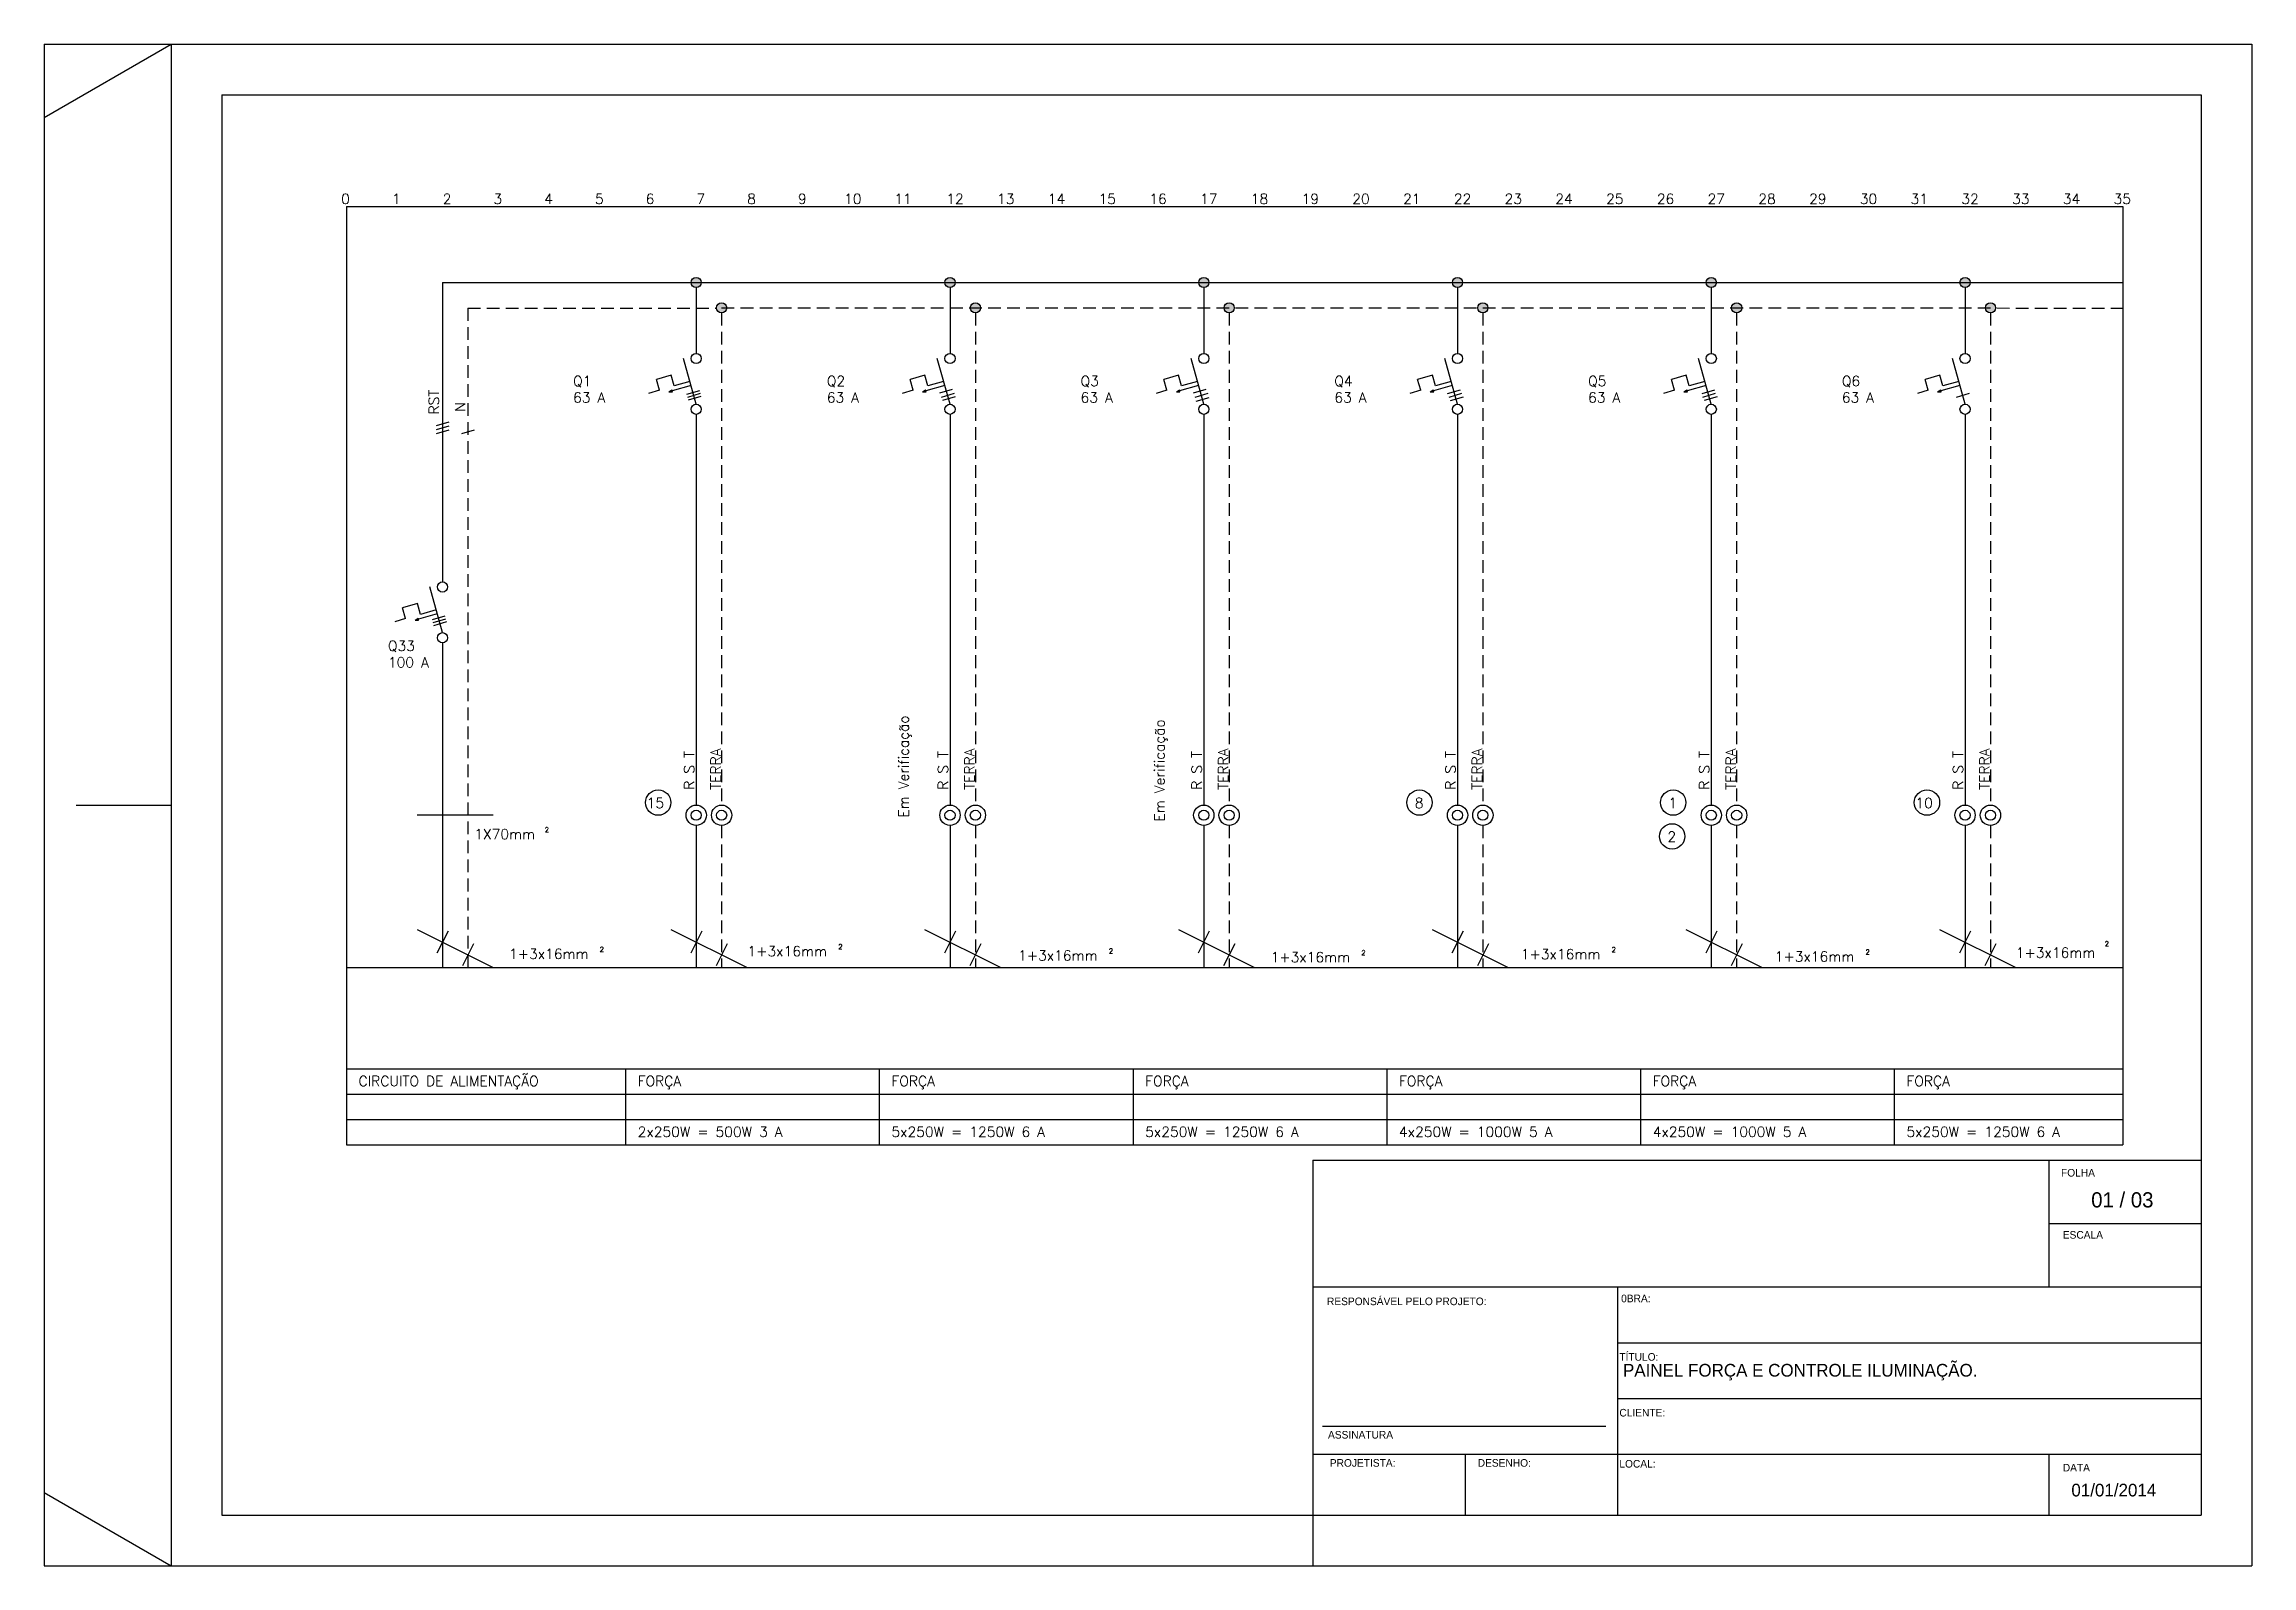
# Model space of a CAD drawing. Header units: millimetres. Extents: x 2000.4 to 2043.9, y 1141 to 1171.
import ezdxf

# ---------------------------------------------------------------- set-up
doc = ezdxf.new("R2010")
doc.units = ezdxf.units.MM
doc.linetypes.add('DASHED2', pattern=[0.375, 0.25, -0.125])
for name, color, linetype in [('FINA', 6, 'Continuous'), ('GROSSA', 5, 'Continuous'), ('P01', 4, 'Continuous'), ('P02', 7, 'Continuous'), ('P05', 8, 'Continuous'), ('P2', 7, 'Continuous'), ('P3', 3, 'Continuous'), ('TRACEJADA', 2, 'DASHED2')]:
    doc.layers.add(name, color=color, linetype=linetype)
doc.styles.add('ROMANS', font='romans.shx', dxfattribs={"oblique": 30})

msp = doc.modelspace()

# ---------------------------------------------------------------- hatches: boundary and pattern name
at = {"layer": 'P01'}
h = msp.add_hatch(color=256, dxfattribs=at)
h.paths.add_polyline_path([(2013.363, 1166.329, 1), (2013.163, 1166.329, 1)])
h.paths.add_polyline_path([(2013.863, 1165.829, 1), (2013.663, 1165.829, 1)])
h = msp.add_hatch(color=256, dxfattribs=at)
h.paths.add_polyline_path([(2018.363, 1166.329, 1), (2018.163, 1166.329, 1)])
h.paths.add_polyline_path([(2018.863, 1165.829, 1), (2018.663, 1165.829, 1)])
h = msp.add_hatch(color=256, dxfattribs=at)
h.paths.add_polyline_path([(2023.363, 1166.329, 1), (2023.163, 1166.329, 1)])
h.paths.add_polyline_path([(2023.863, 1165.829, 1), (2023.663, 1165.829, 1)])
h = msp.add_hatch(color=256, dxfattribs=at)
h.paths.add_polyline_path([(2028.363, 1166.329, 1), (2028.163, 1166.329, 1)])
h.paths.add_polyline_path([(2028.863, 1165.829, 1), (2028.663, 1165.829, 1)])
h = msp.add_hatch(color=256, dxfattribs=at)
h.paths.add_polyline_path([(2033.363, 1166.329, 1), (2033.163, 1166.329, 1)])
h.paths.add_polyline_path([(2033.863, 1165.829, 1), (2033.663, 1165.829, 1)])
h = msp.add_hatch(color=256, dxfattribs=at)
h.paths.add_polyline_path([(2038.363, 1166.329, 1), (2038.163, 1166.329, 1)])
h.paths.add_polyline_path([(2038.863, 1165.829, 1), (2038.663, 1165.829, 1)])
at = {"layer": 'P2'}
for points in [[(2012.723, 1164.175), (2012.793, 1164.175), (2012.783, 1164.211)], [(2017.723, 1164.175), (2017.793, 1164.175), (2017.783, 1164.211)], [(2022.723, 1164.175), (2022.793, 1164.175), (2022.783, 1164.211)], [(2027.723, 1164.175), (2027.793, 1164.175), (2027.783, 1164.211)], [(2032.723, 1164.175), (2032.793, 1164.175), (2032.783, 1164.211)], [(2037.723, 1164.175), (2037.793, 1164.175), (2037.783, 1164.211)], [(2007.723, 1159.673), (2007.793, 1159.673), (2007.783, 1159.709)]]:
    msp.add_hatch(color=256, dxfattribs=at).paths.add_polyline_path(points)

# ---------------------------------------------------------------- linework, layer by layer
at = {"layer": 'FINA'}
for p, q in [((2000.414, 1171.028), (2000.414, 1141.028)), ((2000.414, 1171.028), (2043.914, 1171.028)), ((2000.414, 1169.585), (2002.914, 1171.028)), ((2000.414, 1171.028), (2003.914, 1171.028)), ((2002.914, 1171.028), (2002.914, 1141.028)), ((2043.914, 1171.028), (2043.914, 1141.028)), ((2041.369, 1167.826), (2041.369, 1152.826)), ((2001.045, 1156.028), (2002.914, 1156.028)), ((2006.369, 1152.826), (2041.369, 1152.826)), ((2025.605, 1143.785), (2031.185, 1143.785)), ((2000.414, 1142.472), (2002.914, 1141.028)), ((2000.414, 1141.028), (2043.914, 1141.028))]:
    msp.add_line(p, q, dxfattribs=at)
at = {"layer": 'GROSSA'}
for p, q in [((2003.914, 1170.028), (2003.914, 1142.028)), ((2003.914, 1170.028), (2042.914, 1170.028)), ((2042.914, 1170.028), (2042.914, 1142.028)), ((2025.414, 1149.028), (2042.914, 1149.028)), ((2025.414, 1149.028), (2025.414, 1141.028)), ((2039.914, 1149.028), (2039.914, 1146.528)), ((2039.914, 1147.778), (2042.914, 1147.778)), ((2025.414, 1146.528), (2042.914, 1146.528)), ((2031.414, 1146.528), (2031.414, 1142.028)), ((2031.414, 1145.428), (2042.914, 1145.428)), ((2031.414, 1144.328), (2042.914, 1144.328)), ((2025.414, 1143.228), (2042.914, 1143.228)), ((2028.414, 1143.228), (2028.414, 1142.028)), ((2039.914, 1143.228), (2039.914, 1142.028)), ((2003.914, 1142.028), (2042.914, 1142.028))]:
    msp.add_line(p, q, dxfattribs=at)
at = {"layer": 'P01'}
for p, q in [((2006.369, 1167.826), (2006.369, 1149.326)), ((2006.369, 1167.826), (2041.369, 1167.826)), ((2041.369, 1167.826), (2041.369, 1149.326)), ((2006.369, 1150.826), (2041.369, 1150.826)), ((2011.869, 1150.826), (2011.869, 1149.326)), ((2016.869, 1150.826), (2016.869, 1149.326)), ((2021.869, 1150.826), (2021.869, 1149.326)), ((2026.869, 1150.826), (2026.869, 1149.326)), ((2031.869, 1150.826), (2031.869, 1149.326)), ((2036.869, 1150.826), (2036.869, 1149.326)), ((2006.369, 1150.326), (2041.369, 1150.326)), ((2006.369, 1149.826), (2041.369, 1149.826)), ((2006.369, 1149.326), (2041.369, 1149.326))]:
    msp.add_line(p, q, dxfattribs=at)
at = {"layer": 'P02'}
for p, q in [((2008.263, 1166.326), (2008.263, 1160.426)), ((2008.263, 1166.326), (2013.163, 1166.326)), ((2013.163, 1166.326), (2041.369, 1166.326)), ((2013.263, 1166.229), (2013.263, 1164.929)), ((2018.263, 1166.229), (2018.263, 1164.929)), ((2023.263, 1166.229), (2023.263, 1164.929)), ((2028.263, 1166.229), (2028.263, 1164.929)), ((2033.263, 1166.229), (2033.263, 1164.929)), ((2038.263, 1166.229), (2038.263, 1164.929)), ((2012.768, 1164.502), (2012.477, 1164.419)), ((2017.768, 1164.502), (2017.477, 1164.419)), ((2022.768, 1164.502), (2022.477, 1164.419)), ((2027.768, 1164.502), (2027.477, 1164.419)), ((2032.768, 1164.502), (2032.477, 1164.419)), ((2037.768, 1164.502), (2037.477, 1164.419)), ((2012.537, 1164.205), (2012.323, 1164.143)), ((2013.16, 1164.301), (2012.788, 1164.194)), ((2013.138, 1164.379), (2012.827, 1164.289)), ((2013.325, 1164.192), (2013.072, 1164.119)), ((2013.342, 1164.138), (2013.089, 1164.065)), ((2013.354, 1164.083), (2013.101, 1164.01)), ((2017.537, 1164.205), (2017.323, 1164.143)), ((2018.16, 1164.301), (2017.788, 1164.194)), ((2018.138, 1164.379), (2017.827, 1164.289)), ((2018.308, 1164.217), (2018.056, 1164.144)), ((2018.342, 1164.138), (2018.089, 1164.065)), ((2018.367, 1164.074), (2018.115, 1164.001)), ((2022.537, 1164.205), (2022.323, 1164.143)), ((2023.16, 1164.301), (2022.788, 1164.194)), ((2023.138, 1164.379), (2022.827, 1164.289)), ((2023.306, 1164.221), (2023.054, 1164.148)), ((2023.342, 1164.138), (2023.089, 1164.065)), ((2027.537, 1164.205), (2027.323, 1164.143)), ((2028.16, 1164.301), (2027.788, 1164.194)), ((2028.138, 1164.379), (2027.827, 1164.289)), ((2028.313, 1164.207), (2028.06, 1164.134)), ((2028.342, 1164.138), (2028.089, 1164.065)), ((2028.372, 1164.07), (2028.12, 1163.997)), ((2032.537, 1164.205), (2032.323, 1164.143)), ((2033.16, 1164.301), (2032.788, 1164.194)), ((2033.138, 1164.379), (2032.827, 1164.289)), ((2033.329, 1164.208), (2033.077, 1164.135)), ((2033.342, 1164.138), (2033.089, 1164.065)), ((2033.378, 1164.077), (2033.125, 1164.004)), ((2037.537, 1164.205), (2037.323, 1164.143)), ((2038.16, 1164.301), (2037.788, 1164.194)), ((2038.138, 1164.379), (2037.827, 1164.289)), ((2038.342, 1164.138), (2038.089, 1164.065)), ((2013.263, 1163.729), (2013.263, 1160.156)), ((2018.263, 1163.729), (2018.263, 1159.716)), ((2023.361, 1164.053), (2023.108, 1163.98)), ((2023.263, 1163.729), (2023.263, 1160.731)), ((2028.263, 1163.729), (2028.263, 1160.472)), ((2033.263, 1163.729), (2033.263, 1160.538)), ((2038.263, 1163.729), (2038.263, 1160.088)), ((2008.388, 1163.573), (2008.136, 1163.5)), ((2008.388, 1163.495), (2008.136, 1163.422)), ((2008.388, 1163.417), (2008.136, 1163.344)), ((2008.888, 1163.417), (2008.636, 1163.344)), ((2013.263, 1160.731), (2013.263, 1156.026)), ((2018.263, 1160.731), (2018.263, 1156.026)), ((2023.263, 1160.731), (2023.263, 1156.026)), ((2028.263, 1160.731), (2028.263, 1156.026)), ((2033.263, 1160.731), (2033.263, 1156.026)), ((2038.263, 1160.731), (2038.263, 1156.026)), ((2007.768, 1160), (2007.477, 1159.916)), ((2008.16, 1159.799), (2007.788, 1159.691)), ((2008.138, 1159.876), (2007.827, 1159.787)), ((2008.309, 1159.752), (2008.057, 1159.679)), ((2007.537, 1159.703), (2007.323, 1159.641)), ((2008.325, 1159.694), (2008.073, 1159.621)), ((2008.342, 1159.636), (2008.089, 1159.563)), ((2008.263, 1159.226), (2008.263, 1152.826)), ((2013.263, 1155.626), (2013.263, 1152.826)), ((2018.263, 1155.626), (2018.263, 1152.826)), ((2023.263, 1155.626), (2023.263, 1152.826)), ((2028.263, 1155.626), (2028.263, 1152.826)), ((2033.263, 1155.626), (2033.263, 1152.826)), ((2038.263, 1155.626), (2038.263, 1152.826))]:
    msp.add_line(p, q, dxfattribs=at)
for centre in [(2013.263, 1155.826), (2013.763, 1155.826), (2018.263, 1155.826), (2018.763, 1155.826), (2023.263, 1155.826), (2023.763, 1155.826), (2028.263, 1155.826), (2028.763, 1155.826), (2033.263, 1155.826), (2033.763, 1155.826), (2038.263, 1155.826), (2038.763, 1155.826)]:
    msp.add_circle(centre, 0.2, dxfattribs=at)
at = {"layer": 'P05'}
for p, q in [((2013.263, 1163.929), (2013.013, 1164.829)), ((2018.263, 1163.929), (2018.013, 1164.829)), ((2023.263, 1163.929), (2023.013, 1164.829)), ((2028.263, 1163.929), (2028.013, 1164.829)), ((2033.263, 1163.929), (2033.013, 1164.829)), ((2038.263, 1163.929), (2038.013, 1164.829)), ((2009.263, 1155.826), (2007.763, 1155.826))]:
    msp.add_line(p, q, dxfattribs=at)
at = {"layer": 'P2'}
for p, q in [((2012.827, 1164.289), (2012.768, 1164.502)), ((2017.827, 1164.289), (2017.768, 1164.502)), ((2022.827, 1164.289), (2022.768, 1164.502)), ((2027.827, 1164.289), (2027.768, 1164.502)), ((2032.827, 1164.289), (2032.768, 1164.502)), ((2037.827, 1164.289), (2037.768, 1164.502)), ((2012.537, 1164.205), (2012.477, 1164.419)), ((2012.723, 1164.175), (2012.783, 1164.211)), ((2012.723, 1164.175), (2012.793, 1164.175)), ((2012.793, 1164.175), (2012.783, 1164.211)), ((2017.537, 1164.205), (2017.477, 1164.419)), ((2017.723, 1164.175), (2017.783, 1164.211)), ((2017.723, 1164.175), (2017.793, 1164.175)), ((2017.793, 1164.175), (2017.783, 1164.211)), ((2022.537, 1164.205), (2022.477, 1164.419)), ((2022.723, 1164.175), (2022.783, 1164.211)), ((2022.723, 1164.175), (2022.793, 1164.175)), ((2022.793, 1164.175), (2022.783, 1164.211)), ((2027.537, 1164.205), (2027.477, 1164.419)), ((2027.723, 1164.175), (2027.783, 1164.211)), ((2027.723, 1164.175), (2027.793, 1164.175)), ((2027.793, 1164.175), (2027.783, 1164.211)), ((2032.537, 1164.205), (2032.477, 1164.419)), ((2032.723, 1164.175), (2032.783, 1164.211)), ((2032.723, 1164.175), (2032.793, 1164.175)), ((2032.793, 1164.175), (2032.783, 1164.211)), ((2037.537, 1164.205), (2037.477, 1164.419)), ((2037.723, 1164.175), (2037.783, 1164.211)), ((2037.723, 1164.175), (2037.793, 1164.175)), ((2037.793, 1164.175), (2037.783, 1164.211)), ((2008.263, 1159.426), (2008.013, 1160.326)), ((2007.537, 1159.703), (2007.477, 1159.916)), ((2007.827, 1159.787), (2007.768, 1160)), ((2007.723, 1159.673), (2007.783, 1159.709)), ((2007.723, 1159.673), (2007.793, 1159.673)), ((2007.793, 1159.673), (2007.783, 1159.709)), ((2007.763, 1153.576), (2009.263, 1152.826)), ((2008.372, 1153.544), (2008.154, 1153.108)), ((2008.872, 1153.294), (2008.654, 1152.858)), ((2012.763, 1153.576), (2014.263, 1152.826)), ((2013.372, 1153.544), (2013.154, 1153.108)), ((2013.872, 1153.294), (2013.654, 1152.858)), ((2017.763, 1153.576), (2019.263, 1152.826)), ((2018.372, 1153.544), (2018.154, 1153.108)), ((2018.872, 1153.294), (2018.654, 1152.858)), ((2022.763, 1153.576), (2024.263, 1152.826)), ((2023.372, 1153.544), (2023.154, 1153.108)), ((2023.872, 1153.294), (2023.654, 1152.858)), ((2027.763, 1153.576), (2029.263, 1152.826)), ((2028.372, 1153.544), (2028.154, 1153.108)), ((2028.872, 1153.294), (2028.654, 1152.858)), ((2032.763, 1153.576), (2034.263, 1152.826)), ((2033.372, 1153.544), (2033.154, 1153.108)), ((2033.872, 1153.294), (2033.654, 1152.858)), ((2037.763, 1153.576), (2039.263, 1152.826)), ((2038.372, 1153.544), (2038.154, 1153.108)), ((2038.872, 1153.294), (2038.654, 1152.858))]:
    msp.add_line(p, q, dxfattribs=at)
for centre, radius in [((2013.263, 1166.329), 0.1), ((2018.263, 1166.329), 0.1), ((2023.263, 1166.329), 0.1), ((2028.263, 1166.329), 0.1), ((2033.263, 1166.329), 0.1), ((2038.263, 1166.329), 0.1), ((2013.763, 1165.829), 0.1), ((2018.763, 1165.829), 0.1), ((2023.763, 1165.829), 0.1), ((2028.763, 1165.829), 0.1), ((2033.763, 1165.829), 0.1), ((2038.763, 1165.829), 0.1), ((2013.263, 1164.829), 0.1), ((2018.263, 1164.829), 0.1), ((2023.263, 1164.829), 0.1), ((2028.263, 1164.829), 0.1), ((2033.263, 1164.829), 0.1), ((2038.263, 1164.829), 0.1), ((2013.263, 1163.829), 0.1), ((2018.263, 1163.829), 0.1), ((2023.263, 1163.829), 0.1), ((2028.263, 1163.829), 0.1), ((2033.263, 1163.829), 0.1), ((2038.263, 1163.829), 0.1), ((2008.263, 1160.326), 0.1), ((2008.263, 1159.326), 0.1), ((2012.513, 1156.076), 0.25), ((2027.513, 1156.076), 0.25), ((2032.513, 1156.076), 0.25), ((2037.513, 1156.076), 0.25), ((2013.263, 1155.826), 0.1), ((2013.763, 1155.826), 0.1), ((2018.263, 1155.826), 0.1), ((2018.763, 1155.826), 0.1), ((2023.263, 1155.826), 0.1), ((2023.763, 1155.826), 0.1), ((2028.263, 1155.826), 0.1), ((2028.763, 1155.826), 0.1), ((2033.263, 1155.826), 0.1), ((2033.763, 1155.826), 0.1), ((2038.263, 1155.826), 0.1), ((2038.763, 1155.826), 0.1), ((2032.492, 1155.41), 0.25)]:
    msp.add_circle(centre, radius, dxfattribs=at)
at = {"layer": 'TRACEJADA'}
for p, q in [((2008.763, 1165.826), (2008.763, 1152.826)), ((2008.763, 1165.826), (2013.663, 1165.826)), ((2013.763, 1165.829), (2041.369, 1165.826)), ((2013.763, 1165.729), (2013.763, 1156.026)), ((2018.763, 1165.729), (2018.763, 1156.026)), ((2023.763, 1165.729), (2023.763, 1156.026)), ((2028.763, 1165.729), (2028.763, 1156.026)), ((2033.763, 1165.729), (2033.763, 1156.026)), ((2038.763, 1165.729), (2038.763, 1156.026)), ((2013.763, 1155.626), (2013.763, 1152.826)), ((2018.763, 1155.626), (2018.763, 1152.826)), ((2023.763, 1155.626), (2023.763, 1152.826)), ((2028.763, 1155.626), (2028.763, 1152.826)), ((2033.763, 1155.626), (2033.763, 1152.826)), ((2038.763, 1155.626), (2038.763, 1152.826))]:
    msp.add_line(p, q, dxfattribs=at)

# ---------------------------------------------------------------- texts
at = {"layer": 'P02', "style": 'ROMANS'}
for s, p in [('0', (2006.267, 1167.877)), ('1', (2007.267, 1167.877)), ('2', (2008.267, 1167.877)), ('3', (2009.267, 1167.877)), ('4', (2010.267, 1167.877)), ('5', (2011.267, 1167.877)), ('6', (2012.267, 1167.877)), ('7', (2013.267, 1167.877)), ('8', (2014.267, 1167.877)), ('9', (2015.267, 1167.877)), ('10', (2016.177, 1167.877)), ('11', (2017.164, 1167.877)), ('12', (2018.19, 1167.877)), ('13', (2019.19, 1167.877)), ('14', (2020.19, 1167.877)), ('15', (2021.19, 1167.877)), ('16', (2022.19, 1167.877)), ('17', (2023.19, 1167.877)), ('18', (2024.19, 1167.877)), ('19', (2025.19, 1167.877)), ('20', (2026.19, 1167.877)), ('21', (2027.19, 1167.877)), ('22', (2028.19, 1167.877)), ('23', (2029.19, 1167.877)), ('24', (2030.19, 1167.877)), ('25', (2031.19, 1167.877)), ('26', (2032.19, 1167.877)), ('27', (2033.19, 1167.877)), ('28', (2034.19, 1167.877)), ('29', (2035.19, 1167.877)), ('30', (2036.19, 1167.877)), ('31', (2037.19, 1167.877)), ('32', (2038.19, 1167.877)), ('33', (2039.19, 1167.877)), ('34', (2040.19, 1167.877)), ('35', (2041.19, 1167.877))]:
    msp.add_text(s, height=0.2, dxfattribs=at).set_placement(p)
at = {"layer": 'P02'}
for s, p in [('FOLHA', (2040.154, 1148.703)), ('ESCALA', (2040.189, 1147.479)), ('RESPONSÁVEL PELO PROJETO:', (2025.691, 1146.168)), ('0BRA:', (2031.487, 1146.225)), ('TÍTULO:', (2031.452, 1145.073)), ('CLIENTE:', (2031.452, 1143.973)), ('ASSINATURA', (2025.711, 1143.538)), ('PROJETISTA:', (2025.747, 1142.983)), ('DESENHO: ', (2028.661, 1142.983)), ('LOCAL:', (2031.452, 1142.966)), ('DATA', (2040.189, 1142.889))]:
    msp.add_text(s, height=0.15, dxfattribs=at).set_placement(p)
at = {"layer": 'P2', "style": 'ROMANS'}
for s, p in [('RST', (2008.194, 1163.727)), ('N', (2008.712, 1163.78)), ('Em Verificação', (2017.45, 1155.779)), ('Em Verificação', (2022.49, 1155.702)), ('TERRA', (2013.747, 1156.328)), ('TERRA', (2018.747, 1156.328)), ('TERRA', (2023.747, 1156.328)), ('TERRA', (2028.747, 1156.328)), ('TERRA', (2033.747, 1156.328)), ('TERRA', (2038.747, 1156.328)), ('R S T', (2013.224, 1156.328)), ('R S T ', (2018.224, 1156.328)), ('R S T', (2023.224, 1156.328)), ('R S T', (2028.224, 1156.328)), ('R S T ', (2033.224, 1156.328)), ('R S T ', (2038.224, 1156.328))]:
    msp.add_text(s, height=0.2, rotation=90, dxfattribs=at).set_placement(p)
for s, height, p in [('Q1', 0.2, (2010.836, 1164.286)), ('63 A', 0.2, (2010.836, 1163.962)), ('Q2', 0.2, (2015.836, 1164.286)), ('63 A', 0.2, (2015.836, 1163.962)), ('Q3', 0.2, (2020.836, 1164.286)), ('63 A', 0.2, (2020.836, 1163.962)), ('Q4', 0.2, (2025.836, 1164.286)), ('63 A', 0.2, (2025.836, 1163.962)), ('Q5', 0.2, (2030.836, 1164.286)), ('63 A', 0.2, (2030.836, 1163.962)), ('Q6', 0.2, (2035.836, 1164.286)), ('63 A', 0.2, (2035.836, 1163.962)), ('Q33', 0.2, (2007.188, 1159.065)), ('100 A', 0.2, (2007.188, 1158.741)), ('15', 0.2, (2012.287, 1155.969)), ('8', 0.2, (2027.42, 1155.969)), ('1', 0.2, (2032.42, 1155.969)), ('10', 0.2, (2037.287, 1155.969)), ('1X70mm', 0.2, (2008.889, 1155.354)), ('2', 0.1, (2010.277, 1155.492)), ('2', 0.2, (2032.399, 1155.303)), ('1+3x16mm', 0.2, (2009.574, 1152.993)), ('2', 0.1, (2011.36, 1153.131)), ('1+3x16mm', 0.2, (2014.273, 1153.045)), ('2', 0.1, (2016.06, 1153.183)), ('2', 0.1, (2021.391, 1153.1)), ('1+3x16mm', 0.2, (2029.511, 1152.989)), ('2', 0.1, (2031.298, 1153.127)), ('1+3x16mm', 0.2, (2039.263, 1153.017)), ('2', 0.1, (2041.015, 1153.242)), ('1+3x16mm', 0.2, (2019.604, 1152.962)), ('1+3x16mm', 0.2, (2024.58, 1152.929)), ('2', 0.1, (2026.367, 1153.067)), ('1+3x16mm', 0.2, (2034.514, 1152.94)), ('2', 0.1, (2036.301, 1153.078)), ('CIRCUITO DE ALIMENTAÇÃO', 0.2, (2006.609, 1150.486)), ('FORÇA', 0.2, (2012.109, 1150.486)), ('FORÇA', 0.2, (2017.109, 1150.486)), ('FORÇA', 0.2, (2022.109, 1150.486)), ('FORÇA', 0.2, (2027.109, 1150.486)), ('FORÇA', 0.2, (2032.109, 1150.486)), ('FORÇA', 0.2, (2037.109, 1150.486)), ('2x250W = 500W 3 A', 0.2, (2012.109, 1149.486)), ('5x250W = 1250W 6 A', 0.2, (2017.109, 1149.486)), ('5x250W = 1250W 6 A', 0.2, (2022.109, 1149.486)), ('4x250W = 1000W 5 A', 0.2, (2027.109, 1149.486)), ('4x250W = 1000W 5 A', 0.2, (2032.109, 1149.486)), ('5x250W = 1250W 6 A', 0.2, (2037.109, 1149.486))]:
    msp.add_text(s, height=height, dxfattribs=at).set_placement(p)
at = {"layer": 'P3'}
for s, height, p in [('01 / 03', 0.3, (2040.749, 1148.094)), ('PAINEL FORÇA E CONTROLE ILUMINAÇÃO.', 0.25, (2031.523, 1144.76)), ('01/01/2014', 0.25, (2040.358, 1142.397))]:
    msp.add_text(s, height=height, dxfattribs=at).set_placement(p)

doc.saveas('drawing.dxf')
